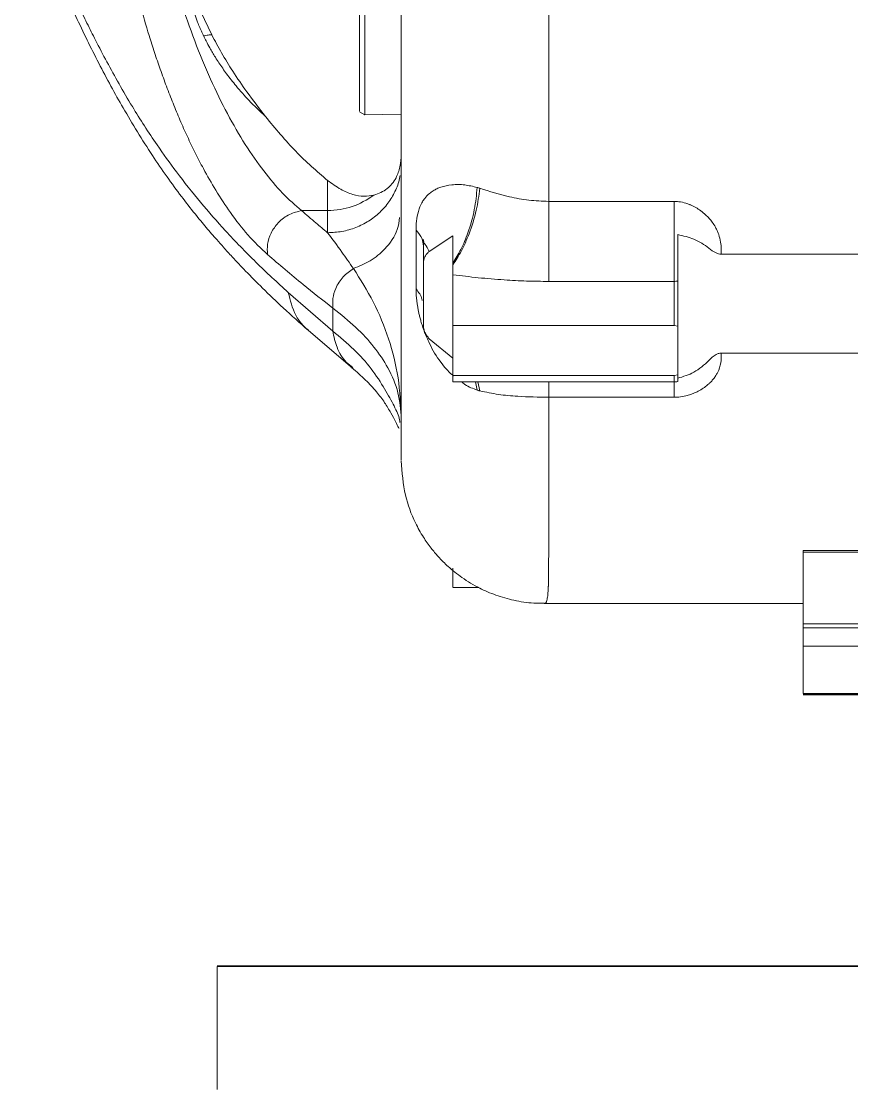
# Model space of a CAD drawing. Header units: millimetres. Extents: x 169 to 14583, y -399 to 10804.
# Drawn here: x 9052.4 to 9165.1, y 6145.3 to 6290.1 of the extents above; entities that cross this region are included whole.
import ezdxf

# ---------------------------------------------------------------- set-up
doc = ezdxf.new("R2010")
doc.units = ezdxf.units.MM
doc.header["$LTSCALE"] = 35

msp = doc.modelspace()

# ---------------------------------------------------------------- linework, layer by layer
at = {"color": 7, "linetype": 'Continuous', "lineweight": 18}
for p, q in [((9078.248, 6288.326), (9076.768, 6291.411)), ((9098.317, 6277.888), (9099.017, 6277.461)), ((9098.987, 6277.46), (9103.967, 6277.582)), ((9090.439, 6264.485), (9093.967, 6264.485)), ((9140.967, 6265.737), (9123.967, 6265.737)), ((9110.967, 6261.082), (9107.768, 6258.966)), ((9106.967, 6259.72), (9106.967, 6257.382)), ((9171.467, 6258.589), (9147.353, 6258.589)), ((9110.967, 6257.132), (9110.967, 6257.372)), ((9110.967, 6255.787), (9110.967, 6257.132)), ((9123.967, 6254.891), (9140.967, 6254.891)), ((9094.664, 6248.149), (9088.637, 6253.38)), ((9140.967, 6248.901), (9110.967, 6248.901)), ((9140.967, 6248.901), (9141.467, 6248.823)), ((9091.319, 6248.263), (9097.386, 6243.083)), ((9107.768, 6247.115), (9110.967, 6244.475)), ((9147.353, 6245.18), (9171.467, 6245.18)), ((9110.967, 6242.142), (9140.967, 6242.142)), ((9110.967, 6241.259), (9140.967, 6241.259)), ((9114.264, 6240.162), (9114.053, 6241.259)), ((9114.634, 6240.055), (9114.333, 6241.259)), ((9140.967, 6242.142), (9141.467, 6242.216)), ((9123.967, 6239.182), (9140.967, 6239.182)), ((9158.467, 6218.413), (9158.467, 6218.202)), ((9158.467, 6218.202), (9173.967, 6218.202)), ((9158.467, 6208.491), (9158.467, 6218.202)), ((9110.967, 6213.377), (9114.497, 6213.377)), ((9123.385, 6211.234), (9123.337, 6211.256)), ((9123.337, 6211.234), (9158.467, 6211.234)), ((9158.467, 6207.931), (9158.467, 6208.491)), ((9158.467, 6208.491), (9173.967, 6208.491)), ((9197.335, 6207.931), (9158.467, 6207.931)), ((9185.507, 6205.438), (9158.467, 6205.438)), ((9165.967, 6199.045), (9158.467, 6199.045)), ((9158.467, 6198.925), (9165.967, 6198.925)), ((9158.467, 6198.869), (9165.967, 6198.869)), ((9184.467, 6162.118), (9078.967, 6162.118)), ((9078.967, 6145.332), (9078.967, 6162.021)), ((9078.967, 6162.021), (9184.467, 6162.021))]:
    msp.add_line(p, q, dxfattribs=at)
at = {"color": 7, "linetype": 'Continuous', "lineweight": 18, "flags": 128}
for points in [[(9123.967, 6293.477), (9123.967, 6287.65), (9123.967, 6281.03), (9123.967, 6273.689), (9123.967, 6265.737)], [(9173.967, 6218.413), (9165.287, 6218.413), (9158.467, 6218.413)]]:
    msp.add_lwpolyline(points, dxfattribs=at)
at = {"color": 7, "linetype": 'Continuous', "lineweight": 18}
msp.add_arc((9140.967, 6244.259), 3, 270, 279.76202, dxfattribs=at)
for points, knots in [([(9103.967, 6372.479), (9103.967, 6371.56), (9103.967, 6369.73), (9103.967, 6366.379), (9103.967, 6362.5), (9103.967, 6357.971), (9103.967, 6352.758), (9103.967, 6346.825), (9103.967, 6340.169), (9103.967, 6332.832), (9103.967, 6324.941), (9103.967, 6316.625), (9103.967, 6308.02), (9103.967, 6299.27), (9103.967, 6290.52), (9103.967, 6281.913), (9103.967, 6273.592), (9103.967, 6265.696), (9103.967, 6258.353), (9103.967, 6251.687), (9103.967, 6245.806), (9103.967, 6240.808), (9103.967, 6236.78), (9103.967, 6233.77), (9103.967, 6231.784), (9103.967, 6230.763), (9103.967, 6230.684), (9103.967, 6230.657)], [0, 0, 0, 0, 0.0416917, 0.0830409, 0.1241223, 0.165018, 0.2058032, 0.2465359, 0.2872517, 0.3279649, 0.3686782, 0.4093914, 0.4501047, 0.490818, 0.5315312, 0.5722445, 0.6129577, 0.653671, 0.6943843, 0.7350975, 0.7758108, 0.816524, 0.8572373, 0.8979545, 0.9386925, 0.9794888, 1, 1, 1, 1]), ([(9063.15, 6331.207), (9063.178, 6329.689), (9063.231, 6326.801), (9063.47, 6322.576), (9063.803, 6318.46), (9064.269, 6314.141), (9064.876, 6309.714), (9065.612, 6305.295), (9066.443, 6301.03), (9067.411, 6296.724), (9068.518, 6292.411), (9069.564, 6288.813), (9070.496, 6285.891), (9071.276, 6283.6), (9072.112, 6281.302), (9073.003, 6279.009), (9073.95, 6276.734), (9074.953, 6274.488), (9076.012, 6272.286), (9077.289, 6269.827), (9078.882, 6267.048), (9080.892, 6264), (9083.241, 6260.969), (9084.924, 6259.375), (9085.817, 6258.531)], [0, 0, 0, 0, 0.04998182, 0.09515783, 0.13677187, 0.18269137, 0.23428853, 0.28009433, 0.3274614, 0.37638605, 0.42686446, 0.47889326, 0.50751286, 0.53714148, 0.5677786, 0.59942371, 0.63207641, 0.66573652, 0.70040406, 0.73607921, 0.78849916, 0.84996057, 0.92046026, 1, 1, 1, 1]), ([(9068.186, 6324.854), (9068.34, 6322.668), (9068.647, 6318.295), (9069.542, 6311.712), (9070.731, 6305.246), (9072.215, 6298.985), (9073.955, 6293.015), (9075.917, 6287.41), (9078.065, 6282.234), (9080.365, 6277.539), (9082.784, 6273.367), (9085.289, 6269.772), (9087.85, 6266.728), (9089.576, 6265.233), (9090.439, 6264.485)], [0, 0, 0, 0, 0.0828763, 0.1658064, 0.2488209, 0.3319375, 0.4151619, 0.498491, 0.5819172, 0.6654285, 0.7490098, 0.8326441, 0.9163135, 1, 1, 1, 1]), ([(9052.425, 6313.477), (9052.528, 6312.697), (9052.782, 6310.788), (9053.395, 6307.976), (9054.117, 6305.213), (9054.803, 6302.976), (9055.679, 6300.41), (9056.823, 6297.528), (9058.294, 6294.15), (9059.785, 6290.864), (9061.315, 6287.658), (9062.907, 6284.488), (9064.522, 6281.437), (9066.275, 6278.305), (9068.151, 6275.151), (9070.14, 6272.028), (9072.128, 6269.119), (9074.07, 6266.474), (9075.615, 6264.5), (9076.749, 6263.108), (9077.494, 6262.213), (9078.215, 6261.366), (9078.989, 6260.475), (9079.918, 6259.428), (9081.215, 6258.005), (9082.971, 6256.15), (9085.267, 6253.838), (9088.077, 6251.146), (9090.213, 6249.247), (9091.357, 6248.23)], [0, 0, 0, 0, 0.03222005, 0.07895881, 0.1190695, 0.15271136, 0.18394574, 0.24367361, 0.30004002, 0.34884533, 0.39601881, 0.44153977, 0.4862919, 0.52783898, 0.5733361, 0.61860002, 0.66103696, 0.70053949, 0.73660587, 0.75133495, 0.76536952, 0.77871093, 0.7915866, 0.80807144, 0.82966932, 0.86167368, 0.90074542, 0.94686219, 1, 1, 1, 1]), ([(9088.637, 6253.38), (9087.159, 6254.739), (9084.202, 6257.457), (9080.267, 6261.537), (9076.679, 6265.617), (9073.594, 6269.5), (9070.492, 6273.807), (9067.907, 6277.839), (9065.681, 6281.639), (9064.017, 6284.649), (9062.575, 6287.396), (9061.497, 6289.538), (9060.726, 6291.111), (9060.194, 6292.216), (9059.718, 6293.216), (9059.29, 6294.129), (9058.852, 6295.075), (9058.338, 6296.197), (9057.835, 6297.313), (9057.4, 6298.29), (9057.045, 6299.095), (9056.652, 6299.991), (9056.198, 6301.04), (9055.814, 6301.935), (9055.535, 6302.586), (9055.334, 6303.062), (9055.14, 6303.529), (9054.956, 6303.986), (9054.761, 6304.487), (9054.542, 6305.068), (9054.299, 6305.742), (9053.517, 6308.04), (9052.734, 6310.673), (9052.523, 6312.974), (9052.472, 6313.53)], [0, 0, 0, 0, 0.0711907, 0.142425, 0.2041222, 0.2675207, 0.3213833, 0.3945719, 0.4369209, 0.4775618, 0.517945, 0.5504043, 0.5676178, 0.5852596, 0.5984135, 0.6118108, 0.6261979, 0.6415766, 0.6641195, 0.6798835, 0.6903195, 0.705436, 0.7272052, 0.7483987, 0.7582722, 0.7678489, 0.7788517, 0.7885534, 0.7974414, 0.8112863, 0.8263253, 0.8413255, 0.9616413, 1, 1, 1, 1]), ([(9098.317, 6277.992), (9098.317, 6277.973), (9098.317, 6277.866), (9098.317, 6278.839), (9098.317, 6280.867), (9098.317, 6283.724), (9098.317, 6286.881), (9098.317, 6289.859), (9098.317, 6292.284), (9098.317, 6293.043), (9098.317, 6293.423)], [0, 0, 0, 0, 0.0281955, 0.167025, 0.3058512, 0.4446808, 0.583507, 0.7223366, 0.8611259, 1, 1, 1, 1]), ([(9099.017, 6277.565), (9099.017, 6277.545), (9099.017, 6277.428), (9099.017, 6278.468), (9099.017, 6280.593), (9099.017, 6283.615), (9099.017, 6286.943), (9099.017, 6290.078), (9099.017, 6292.644), (9099.017, 6293.44), (9099.017, 6293.837)], [0, 0, 0, 0, 0.0284925, 0.1672793, 0.3060661, 0.4448529, 0.5836397, 0.7224264, 0.8612132, 1, 1, 1, 1]), ([(9075.891, 6291.261), (9076.015, 6290.899), (9076.22, 6290.304), (9076.546, 6289.497), (9076.838, 6288.824), (9077.048, 6288.384), (9077.153, 6288.164)], [0, 0, 0, 0, 0.33962741, 0.55958765, 0.77970906, 1, 1, 1, 1]), ([(9077.153, 6288.164), (9077.363, 6288.211), (9077.74, 6288.294), (9078.093, 6288.316), (9078.248, 6288.326)], [0, 0, 0, 0, 0.56, 1, 1, 1, 1]), ([(9077.153, 6288.164), (9077.264, 6287.936), (9077.532, 6287.387), (9078.054, 6286.416), (9078.791, 6285.169), (9079.564, 6284.005), (9080.499, 6282.709), (9081.662, 6281.234), (9083.4, 6279.27), (9084.782, 6277.955), (9085.541, 6277.233)], [0, 0, 0, 0, 0.0531865, 0.127819, 0.232176, 0.3602897, 0.4263777, 0.5762192, 0.767431, 1, 1, 1, 1]), ([(9085.541, 6277.233), (9084.69, 6278.335), (9083.176, 6280.297), (9081.197, 6283.199), (9079.604, 6285.779), (9078.69, 6287.495), (9078.248, 6288.326)], [0, 0, 0, 0, 0.3308098, 0.588547, 0.8007405, 1, 1, 1, 1]), ([(9085.541, 6277.233), (9086.893, 6275.6), (9089.617, 6272.311), (9092.51, 6269.829), (9093.967, 6268.579)], [0, 0, 0, 0, 0.496506, 1, 1, 1, 1]), ([(9103.967, 6272.174), (9103.931, 6271.575), (9103.857, 6270.335), (9103.193, 6268.643), (9101.998, 6267.225), (9100.878, 6266.812), (9100.258, 6266.583)], [0, 0, 0, 0, 0.1776561, 0.3674754, 0.6492706, 1, 1, 1, 1]), ([(9093.967, 6261.489), (9094.622, 6261.524), (9095.931, 6261.594), (9097.819, 6262.153), (9099.559, 6263.023), (9101.082, 6264.203), (9102.342, 6265.637), (9103.24, 6267.278), (9103.722, 6268.507), (9103.787, 6269.176), (9103.793, 6269.232)], [0, 0, 0, 0, 0.1410129, 0.2820258, 0.4230387, 0.5640516, 0.7050645, 0.8460774, 0.9870903, 1, 1, 1, 1]), ([(9100.258, 6266.583), (9099.816, 6266.509), (9098.876, 6266.351), (9097.354, 6266.64), (9095.684, 6267.321), (9094.56, 6268.145), (9093.967, 6268.579)], [0, 0, 0, 0, 0.2172878, 0.4628233, 0.7170947, 1, 1, 1, 1]), ([(9114.264, 6267.629), (9113.687, 6267.765), (9112.799, 6267.974), (9111.67, 6268.033), (9110.539, 6267.988), (9109.579, 6267.774), (9108.785, 6267.451), (9108.27, 6267.172), (9107.695, 6266.757), (9107.211, 6266.261), (9106.792, 6265.645), (9106.501, 6265.068), (9106.21, 6264.216), (9106.005, 6263.186), (9105.979, 6262.25), (9105.967, 6261.844)], [0, 0, 0, 0, 0.113487, 0.1747305, 0.242252, 0.372177, 0.423703, 0.4796882, 0.5405039, 0.6334542, 0.6869613, 0.7569055, 0.8132341, 0.9191166, 1, 1, 1, 1]), ([(9114.264, 6267.629), (9114.166, 6266.636), (9113.966, 6264.607), (9113.125, 6261.668), (9112.095, 6259.18), (9111.338, 6257.967), (9110.967, 6257.372)], [0, 0, 0, 0, 0.27428463, 0.56050991, 0.78461144, 1, 1, 1, 1]), ([(9114.634, 6267.513), (9114.497, 6266.525), (9114.215, 6264.489), (9113.274, 6261.512), (9112.156, 6258.968), (9111.359, 6257.738), (9110.967, 6257.132)], [0, 0, 0, 0, 0.2690144, 0.5542991, 0.7805897, 1, 1, 1, 1]), ([(9114.634, 6267.513), (9114.565, 6267.536), (9114.441, 6267.577), (9114.318, 6267.613), (9114.264, 6267.629)], [0, 0, 0, 0, 0.5609766, 1, 1, 1, 1]), ([(9123.967, 6265.737), (9123.069, 6265.769), (9121.265, 6265.835), (9118.075, 6266.422), (9115.944, 6267.098), (9114.634, 6267.513)], [0, 0, 0, 0, 0.2761387, 0.5546099, 1, 1, 1, 1]), ([(9085.817, 6258.531), (9085.793, 6258.998), (9085.744, 6259.974), (9086.254, 6261.5), (9087.26, 6262.95), (9088.729, 6264.085), (9089.887, 6264.356), (9090.439, 6264.485)], [0, 0, 0, 0, 0.1749713, 0.3659455, 0.5642391, 0.7922035, 1, 1, 1, 1]), ([(9090.439, 6264.485), (9091.085, 6263.926), (9092.241, 6262.929), (9093.439, 6261.929), (9093.967, 6261.489)], [0, 0, 0, 0, 0.5598712, 1, 1, 1, 1]), ([(9093.967, 6264.485), (9093.967, 6263.928), (9093.967, 6262.934), (9093.967, 6261.93), (9093.967, 6261.489)], [0, 0, 0, 0, 0.55999998, 1, 1, 1, 1]), ([(9123.967, 6265.737), (9123.967, 6264.686), (9123.967, 6262.583), (9123.967, 6259.496), (9123.967, 6256.858), (9123.967, 6255.547), (9123.967, 6254.891)], [0, 0, 0, 0, 0.2797883, 0.5595767, 0.7797883, 1, 1, 1, 1]), ([(9147.353, 6258.589), (9147.364, 6258.832), (9147.388, 6259.373), (9147.301, 6260.266), (9147.113, 6261.02), (9146.892, 6261.598), (9146.743, 6261.927), (9146.501, 6262.385), (9146.187, 6262.875), (9145.733, 6263.435), (9145.227, 6263.954), (9144.614, 6264.461), (9144.038, 6264.838), (9143.568, 6265.091), (9143.3, 6265.216), (9143.132, 6265.287), (9142.921, 6265.375), (9142.436, 6265.545), (9141.728, 6265.709), (9141.185, 6265.729), (9140.967, 6265.737)], [0, 0, 0, 0, 0.072845, 0.1615204, 0.265382, 0.2998563, 0.3411923, 0.3697094, 0.4484177, 0.5061813, 0.5720363, 0.6498768, 0.7249673, 0.7589688, 0.7943917, 0.8046917, 0.8079065, 0.8558817, 0.9422843, 1, 1, 1, 1]), ([(9140.967, 6265.737), (9140.967, 6264.623), (9140.967, 6262.413), (9140.967, 6259.24), (9140.967, 6256.697), (9140.967, 6255.476), (9140.967, 6254.891)], [0, 0, 0, 0, 0.2957171, 0.5867288, 0.8022131, 1, 1, 1, 1]), ([(9103.733, 6263.57), (9103.66, 6263.019), (9103.454, 6261.463), (9101.985, 6259.399), (9099.873, 6257.602), (9098.257, 6256.953), (9097.467, 6256.637)], [0, 0, 0, 0, 0.1780042, 0.5032495, 0.7573381, 1, 1, 1, 1]), ([(9093.967, 6261.489), (9094.61, 6260.634), (9095.752, 6259.116), (9096.945, 6257.391), (9097.467, 6256.637)], [0, 0, 0, 0, 0.56251358, 1, 1, 1, 1]), ([(9105.967, 6261.844), (9105.967, 6260.315), (9105.967, 6257.584), (9105.967, 6255.012), (9105.967, 6253.881)], [0, 0, 0, 0, 0.5599809, 1, 1, 1, 1]), ([(9105.967, 6261.844), (9106.293, 6261.452), (9106.862, 6260.769), (9106.936, 6260.034), (9106.967, 6259.72)], [0, 0, 0, 0, 0.5731881, 1, 1, 1, 1]), ([(9106.896, 6260.543), (9106.899, 6260.545), (9106.926, 6260.568), (9107.003, 6260.438), (9107.023, 6260.174), (9107.036, 6259.993)], [0, 0, 0, 0, 0.042453, 0.3470555, 1, 1, 1, 1]), ([(9107.768, 6258.966), (9107.568, 6259.315), (9107.291, 6259.799), (9107.073, 6260.089), (9107.005, 6260.03), (9106.984, 6259.971), (9106.972, 6259.884), (9106.968, 6259.795), (9106.967, 6259.745), (9106.967, 6259.72)], [0, 0, 0, 0, 0.6168377, 0.8553606, 0.9001421, 0.93786, 0.9698407, 0.9848529, 1, 1, 1, 1]), ([(9110.967, 6257.372), (9110.967, 6257.838), (9110.967, 6258.679), (9110.967, 6259.928), (9110.967, 6260.729), (9110.967, 6261.082)], [0, 0, 0, 0, 0.409196, 0.7391742, 1, 1, 1, 1]), ([(9141.467, 6261.237), (9142.225, 6261.066), (9143.83, 6260.704), (9145.395, 6259.644), (9146.386, 6258.858), (9147, 6258.615), (9147.238, 6258.597), (9147.353, 6258.589)], [0, 0, 0, 0, 0.3351793, 0.7094305, 0.8989077, 0.9512544, 1, 1, 1, 1]), ([(9141.467, 6261.237), (9141.467, 6260.02), (9141.467, 6257.641), (9141.467, 6255.825), (9141.467, 6254.938)], [0, 0, 0, 0, 0.5115461, 1, 1, 1, 1]), ([(9085.817, 6258.531), (9087.404, 6257.178), (9090.237, 6254.762), (9093.324, 6252.328), (9094.682, 6251.257)], [0, 0, 0, 0, 0.5599974, 1, 1, 1, 1]), ([(9106.967, 6248.967), (9106.967, 6250.611), (9106.967, 6253.547), (9106.967, 6256.21), (9106.967, 6257.382)], [0, 0, 0, 0, 0.5598636, 1, 1, 1, 1]), ([(9097.467, 6256.637), (9096.984, 6256.295), (9095.99, 6255.592), (9095.065, 6254.09), (9094.615, 6252.586), (9094.66, 6251.692), (9094.682, 6251.257)], [0, 0, 0, 0, 0.2732717, 0.5616588, 0.7867277, 1, 1, 1, 1]), ([(9097.467, 6256.637), (9098.415, 6255.151), (9100.333, 6252.146), (9102.35, 6247.119), (9103.711, 6241.821), (9103.881, 6238.149), (9103.967, 6236.305)], [0, 0, 0, 0, 0.24328085, 0.49220943, 0.74501409, 1, 1, 1, 1]), ([(9110.967, 6255.787), (9110.967, 6255.307), (9110.967, 6254.346), (9110.967, 6252.511), (9110.967, 6250.664), (9110.967, 6249.489), (9110.967, 6248.901)], [0, 0, 0, 0, 0.279846, 0.5596921, 0.779846, 1, 1, 1, 1]), ([(9123.967, 6254.891), (9122.959, 6254.901), (9120.945, 6254.921), (9117.752, 6255.092), (9114.416, 6255.37), (9112.11, 6255.649), (9110.967, 6255.787)], [0, 0, 0, 0, 0.2308521, 0.4613254, 0.733093, 1, 1, 1, 1]), ([(9141.467, 6254.938), (9141.381, 6254.925), (9141.22, 6254.9), (9141.047, 6254.894), (9140.967, 6254.891)], [0, 0, 0, 0, 0.5349975, 1, 1, 1, 1]), ([(9141.467, 6248.823), (9141.467, 6249.388), (9141.467, 6250.517), (9141.469, 6252.155), (9141.47, 6253.68), (9141.468, 6254.519), (9141.467, 6254.938)], [0, 0, 0, 0, 0.25000485, 0.50000461, 0.75000059, 1, 1, 1, 1]), ([(9088.637, 6253.38), (9088.9, 6252.324), (9089.302, 6250.709), (9090.435, 6249.081), (9091.119, 6248.49), (9091.384, 6248.263)], [0, 0, 0, 0, 0.5364221, 0.8212085, 1, 1, 1, 1]), ([(9105.967, 6253.881), (9105.978, 6253.489), (9106.004, 6252.58), (9106.182, 6251.417), (9106.37, 6250.521), (9106.49, 6250.02), (9106.641, 6249.463), (9106.851, 6248.775), (9107.105, 6248.045), (9107.427, 6247.246), (9108.064, 6245.847), (9108.937, 6244.366), (9110.047, 6243.04), (9110.622, 6242.391), (9110.983, 6242.129), (9111.067, 6242.067)], [0, 0, 0, 0, 0.1031493, 0.2390941, 0.2733152, 0.3120934, 0.3551618, 0.4023011, 0.4714151, 0.5252996, 0.5912823, 0.8085707, 0.8981836, 0.9762118, 1, 1, 1, 1]), ([(9105.967, 6253.881), (9106.317, 6253.421), (9106.712, 6252.902), (9106.794, 6252.343), (9106.803, 6252.28)], [0, 0, 0, 0, 0.8867726, 1, 1, 1, 1]), ([(9094.682, 6251.257), (9094.678, 6250.673), (9094.673, 6249.629), (9094.666, 6248.601), (9094.664, 6248.149)], [0, 0, 0, 0, 0.5600205, 1, 1, 1, 1]), ([(9094.682, 6251.257), (9095.754, 6250.405), (9097.897, 6248.701), (9100.361, 6245.999), (9102.339, 6243.039), (9103.698, 6239.811), (9103.877, 6237.473), (9103.967, 6236.305)], [0, 0, 0, 0, 0.1868388, 0.3735918, 0.5602715, 0.7801801, 1, 1, 1, 1]), ([(9110.967, 6248.901), (9110.967, 6247.616), (9110.967, 6245.32), (9110.967, 6243.113), (9110.967, 6242.142)], [0, 0, 0, 0, 0.559992, 1, 1, 1, 1]), ([(9141.467, 6242.216), (9141.467, 6243.427), (9141.467, 6245.589), (9141.467, 6247.835), (9141.467, 6248.823)], [0, 0, 0, 0, 0.5599923, 1, 1, 1, 1]), ([(9103.786, 6235.753), (9103.769, 6235.881), (9103.686, 6236.528), (9103.043, 6237.944), (9101.805, 6240.222), (9099.943, 6243.099), (9097.616, 6245.708), (9095.648, 6247.335), (9094.664, 6248.149)], [0, 0, 0, 0, 0.0467543, 0.2362735, 0.4269339, 0.6178562, 0.8088859, 1, 1, 1, 1]), ([(9094.664, 6248.149), (9094.826, 6247.404), (9095.162, 6245.861), (9096.153, 6244.151), (9097.083, 6243.441), (9097.396, 6243.203)], [0, 0, 0, 0, 0.38321186, 0.79301211, 1, 1, 1, 1]), ([(9140.967, 6239.182), (9141.184, 6239.184), (9141.73, 6239.188), (9142.491, 6239.346), (9143.253, 6239.57), (9143.934, 6239.844), (9144.614, 6240.2), (9145.195, 6240.593), (9145.655, 6240.964), (9146.013, 6241.31), (9146.337, 6241.69), (9146.623, 6242.088), (9146.854, 6242.488), (9147.163, 6243.154), (9147.392, 6244.059), (9147.365, 6244.846), (9147.353, 6245.18)], [0, 0, 0, 0, 0.0574507, 0.1443926, 0.2076541, 0.2753365, 0.3497323, 0.4282428, 0.4834919, 0.5289945, 0.5830527, 0.6421876, 0.6874081, 0.7348731, 0.8871555, 1, 1, 1, 1]), ([(9141.467, 6241.755), (9142.225, 6241.987), (9143.83, 6242.479), (9145.394, 6243.868), (9146.391, 6244.85), (9147.007, 6245.153), (9147.245, 6245.172), (9147.353, 6245.18)], [0, 0, 0, 0, 0.335151, 0.7093021, 0.8988289, 0.9543524, 1, 1, 1, 1]), ([(9097.251, 6243.195), (9097.895, 6242.639), (9099.112, 6241.587), (9100.567, 6240.007), (9101.696, 6238.524), (9102.534, 6237.123), (9103.235, 6235.829), (9103.608, 6234.967), (9103.651, 6234.995), (9103.671, 6235.008)], [0, 0, 0, 0, 0.1958913, 0.3707533, 0.5250878, 0.6618079, 0.7801927, 0.8997287, 1, 1, 1, 1]), ([(9110.967, 6241.292), (9110.967, 6241.313), (9110.967, 6241.357), (9110.967, 6241.875), (9110.967, 6242.142)], [0, 0, 0, 0, 0.48342752, 1, 1, 1, 1]), ([(9112.141, 6241.259), (9112.293, 6241.138), (9112.94, 6240.626), (9113.69, 6240.363), (9114.264, 6240.162)], [0, 0, 0, 0, 0.2350441, 1, 1, 1, 1]), ([(9123.967, 6241.259), (9123.967, 6241.124), (9123.967, 6240.656), (9123.967, 6239.794), (9123.967, 6239.182)], [0, 0, 0, 0, 0.288979, 1, 1, 1, 1]), ([(9140.967, 6242.142), (9140.967, 6241.924), (9140.967, 6241.489), (9140.967, 6241.239), (9140.967, 6241.285), (9140.967, 6241.296)], [0, 0, 0, 0, 0.43027528, 0.86055057, 1, 1, 1, 1]), ([(9140.967, 6239.182), (9140.967, 6239.991), (9140.967, 6240.865), (9140.967, 6241.231), (9140.967, 6241.259)], [0, 0, 0, 0, 0.9251009, 1, 1, 1, 1]), ([(9141.467, 6242.216), (9141.467, 6241.991), (9141.467, 6241.537), (9141.467, 6241.289), (9141.467, 6241.334), (9141.467, 6241.344)], [0, 0, 0, 0, 0.4355206, 0.8761039, 1, 1, 1, 1]), ([(9114.264, 6240.162), (9114.333, 6240.14), (9114.456, 6240.102), (9114.579, 6240.07), (9114.634, 6240.055)], [0, 0, 0, 0, 0.559009, 1, 1, 1, 1]), ([(9114.634, 6240.055), (9115.463, 6239.878), (9117.109, 6239.527), (9120.224, 6239.242), (9122.553, 6239.205), (9123.967, 6239.182)], [0, 0, 0, 0, 0.2850962, 0.565709, 1, 1, 1, 1]), ([(9123.967, 6239.182), (9123.967, 6237.625), (9123.967, 6234.724), (9123.967, 6231.055), (9123.967, 6228.169), (9123.967, 6225.983), (9123.967, 6224.151), (9123.967, 6222.239), (9123.966, 6220.137), (9123.961, 6218.114), (9123.954, 6216.463), (9123.945, 6215.268), (9123.934, 6214.415), (9123.924, 6213.932), (9123.917, 6213.661), (9123.913, 6213.542), (9123.909, 6213.432), (9123.905, 6213.332), (9123.901, 6213.24), (9123.88, 6212.836), (9123.83, 6212.231), (9123.727, 6211.627), (9123.585, 6211.307), (9123.472, 6211.189), (9123.393, 6211.23), (9123.385, 6211.234)], [0, 0, 0, 0, 0.0896925, 0.1670876, 0.2321833, 0.2849778, 0.3254699, 0.3727894, 0.4406804, 0.5118861, 0.5744792, 0.6284588, 0.6671455, 0.6997535, 0.7072894, 0.7144083, 0.7211102, 0.7273951, 0.733263, 0.738714, 0.8065543, 0.8715999, 0.9338546, 0.9933231, 1, 1, 1, 1]), ([(9103.967, 6230.558), (9104.075, 6228.998), (9104.274, 6226.099), (9105.567, 6222.654), (9106.867, 6220.312), (9107.934, 6218.798), (9109.047, 6217.475), (9110.418, 6216.108), (9112.274, 6214.628), (9114.445, 6213.33), (9116.825, 6212.303), (9119.284, 6211.612), (9121.511, 6211.241), (9122.9, 6211.266), (9123.385, 6211.274)], [0, 0, 0, 0, 0.1531805, 0.2845729, 0.3567491, 0.4153283, 0.4653872, 0.5285291, 0.6069082, 0.699763, 0.7780331, 0.8625796, 0.9520879, 1, 1, 1, 1]), ([(9110.967, 6216.01), (9110.967, 6215.557), (9110.967, 6214.651), (9110.967, 6213.615), (9110.967, 6213.503), (9110.967, 6213.437)], [0, 0, 0, 0, 0.2952991, 0.5905982, 1, 1, 1, 1]), ([(9158.467, 6205.438), (9158.467, 6205.746), (9158.467, 6206.36), (9158.467, 6207.407), (9158.467, 6207.931)], [0, 0, 0, 0, 0.4997269, 1, 1, 1, 1]), ([(9158.467, 6205.438), (9158.467, 6204.045), (9158.467, 6201.556), (9158.467, 6199.812), (9158.467, 6199.045)], [0, 0, 0, 0, 0.5599623, 1, 1, 1, 1])]:
    msp.add_open_spline(points, degree=3, knots=knots, dxfattribs=at)
for points in [[(9093.967, 6268.579), (9093.967, 6267.797), (9093.967, 6266.232), (9093.967, 6265.067), (9093.967, 6264.485)], [(9093.967, 6264.485), (9095.111, 6264.58), (9097.399, 6264.77), (9099.305, 6265.979), (9100.258, 6266.583)], [(9106.967, 6257.382), (9106.977, 6257.529), (9106.997, 6257.821), (9107.16, 6258.243), (9107.408, 6258.636), (9107.648, 6258.856), (9107.768, 6258.966)], [(9140.967, 6254.891), (9140.967, 6254.477), (9140.967, 6253.649), (9140.967, 6252.156), (9140.967, 6250.556), (9140.967, 6249.453), (9140.967, 6248.901)], [(9107.768, 6247.115), (9107.648, 6247.248), (9107.408, 6247.512), (9107.16, 6247.973), (9106.997, 6248.461), (9106.977, 6248.798), (9106.967, 6248.967)]]:
    msp.add_open_spline(points, degree=3, dxfattribs=at)

doc.saveas('drawing.dxf')
